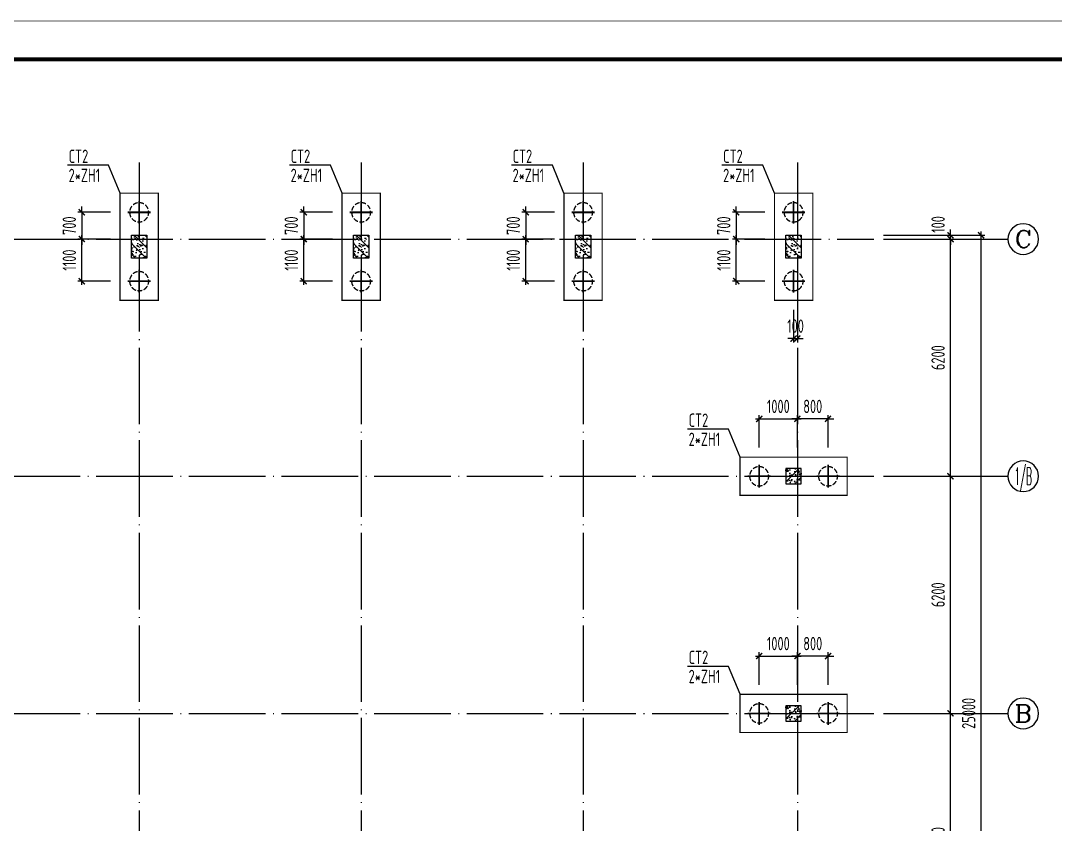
# Model space of a CAD drawing. Extents: x 287065 to 1473467, y 284802 to 344222.
# Drawn here: x 633351 to 660385, y 305812 to 326822 of the extents above; entities that cross this region are included whole.
import ezdxf
from ezdxf.enums import TextEntityAlignment as Align

# ---------------------------------------------------------------- set-up
doc = ezdxf.new("R2010")
doc.units = 0
doc.header["$LTSCALE"] = 1000
doc.linetypes.add('DASH', pattern=[0.35, 0.25, -0.1])
doc.linetypes.add('DOTE', pattern=[2.42, 2, -0.2, 0.02, -0.2])
doc.layers.get('0').update_dxf_attribs({"linetype": 'CONTINUOUS'})
doc.layers.get('DEFPOINTS').update_dxf_attribs({"linetype": 'CONTINUOUS'})
for name, color, linetype in [('AXIS', 8, 'DOTE'), ('AXIS_DIM', 3, 'CONTINUOUS'), ('AXIS_TEXT', 3, 'CONTINUOUS'), ('BASE', 7, 'CONTINUOUS'), ('COLU', 7, 'CONTINUOUS'), ('CT', 255, 'CONTINUOUS'), ('DIM', 3, 'CONTINUOUS'), ('DOTE', 8, 'DOTE'), ('FRAME', 3, 'CONTINUOUS'), ('TEXT', 7, 'CONTINUOUS'), ('TK', 211, 'CONTINUOUS'), ('ZJ', 1, 'CONTINUOUS'), ('柱涂实', 54, 'CONTINUOUS')]:
    doc.layers.add(name, color=color, linetype=linetype)
doc.styles.add('_TCH_AXIS', font='COMPLEX', dxfattribs={"bigfont": 'GBCBIG'})
doc.styles.add('COMPLEX', font='COMPLEX')
doc.styles.add('TSSD_Dimension', font='tssdeng.shx', dxfattribs={"width": 0.7, "bigfont": 'hztxt.shx'})
doc.styles.add('TSSD_Rein', font='tssdeng.shx', dxfattribs={"width": 0.7, "bigfont": 'hztxt.shx'})
doc.dimstyles.new('TSSD_100_100', dxfattribs={"dimtxt": 350, "dimasz": 150, "dimexe": 100, "dimexo": 250, "dimgap": 150, "dimtad": 1, "dimdec": 0, "dimzin": 0, "dimdsep": 46, "dimtxsty": 'TSSD_Dimension', "dimblk": 'ARCHTICK', "dimcen": 0, "dimdle": 100, "dimclrd": 3, "dimclre": 3, "dimclrt": 7, "dimadec": 0, "dimazin": 0, "dimtfac": 1, "dimtdec": 0, "dimtix": 1, "dimtmove": 2, "dimatfit": 3, "dimfxl": 100, "dimtolj": 1, "dimtzin": 0, "dimarcsym": 0})

# ---------------------------------------------------------------- blocks, each defined once
blk = doc.blocks.new('_ARCHTICK')
at = {"color": 0}
blk.add_lwpolyline([(-0.53, -0.53, 0.25, 0.25, 0), (0.53, 0.53, 0.5, 0.5, 0)], format="xyseb", dxfattribs=at)
blk = doc.blocks.new('*D45')
at = {"layer": 'DEFPOINTS', "color": 0}
for p in [(653647, 310212), (652647, 309212), (653647, 309212)]:
    blk.add_point(p, dxfattribs=at)
at = {"layer": 'DIM', "color": 3, "lineweight": -2}
for p, q in [((652547, 310212), (653747, 310212)), ((652647, 309462), (652647, 310312)), ((653647, 309462), (653647, 310312))]:
    blk.add_line(p, q, dxfattribs=at)
at = {"layer": 'DIM', "color": 3, "lineweight": -2, "xscale": 150, "yscale": 150, "zscale": 150, "rotation": 180}
blk.add_blockref('_ARCHTICK', (652647, 310212), dxfattribs=at)
at = {"layer": 'DIM', "color": 3, "lineweight": -2, "xscale": 150, "yscale": 150, "zscale": 150}
blk.add_blockref('_ARCHTICK', (653647, 310212), dxfattribs=at)
at = {"layer": 'DIM', "color": 7, "insert": (653147, 310537), "char_height": 350, "attachment_point": 5, "style": 'TSSD_Dimension'}
blk.add_mtext('\\A1;1000', dxfattribs=at)
blk = doc.blocks.new('A$C763315A6')
at = {"layer": 'CT', "const_width": 30}
blk.add_lwpolyline([(965, 2765), (-35, 2765), (-35, -35), (965, -35)], close=True, dxfattribs=at)
at = {"layer": 'DOTE', "ltscale": 0.1, "const_width": 45}
for points in [[(465, 2565), (465, 1965)], [(165, 2265), (765, 2265)], [(465, 765), (465, 165)], [(165, 465), (765, 465)]]:
    blk.add_lwpolyline(points, dxfattribs=at)
at = {"layer": 'ZJ', "linetype": 'DASH', "ltscale": 0.5}
for centre in [(465, 2265), (465, 465)]:
    blk.add_circle(centre, 250, dxfattribs=at)
blk = doc.blocks.new('*D46')
at = {"layer": 'DEFPOINTS', "color": 0}
for p in [(653647, 310212), (653647, 309212), (654447, 309212)]:
    blk.add_point(p, dxfattribs=at)
at = {"layer": 'DIM', "color": 3, "lineweight": -2}
for p, q in [((653647, 310212), (653497, 310212)), ((653647, 309462), (653647, 310312)), ((654447, 310212), (653647, 310212)), ((654447, 309462), (654447, 310312)), ((654447, 310212), (654597, 310212))]:
    blk.add_line(p, q, dxfattribs=at)
at = {"layer": 'DIM', "color": 3, "lineweight": -2, "xscale": 150, "yscale": 150, "zscale": 150}
blk.add_blockref('_ARCHTICK', (653647, 310212), dxfattribs=at)
at = {"layer": 'DIM', "color": 3, "lineweight": -2, "xscale": 150, "yscale": 150, "zscale": 150, "rotation": 180}
blk.add_blockref('_ARCHTICK', (654447, 310212), dxfattribs=at)
at = {"layer": 'DIM', "color": 7, "insert": (654047, 310537), "char_height": 350, "attachment_point": 5, "style": 'TSSD_Dimension'}
blk.add_mtext('\\A1;800', dxfattribs=at)
blk = doc.blocks.new('*D47')
at = {"layer": 'DEFPOINTS', "color": 0}
for p in [(653647, 316412), (652647, 315412), (653647, 315412)]:
    blk.add_point(p, dxfattribs=at)
at = {"layer": 'DIM', "color": 3, "lineweight": -2}
for p, q in [((652547, 316412), (653747, 316412)), ((652647, 315662), (652647, 316512)), ((653647, 315662), (653647, 316512))]:
    blk.add_line(p, q, dxfattribs=at)
at = {"layer": 'DIM', "color": 3, "lineweight": -2, "xscale": 150, "yscale": 150, "zscale": 150, "rotation": 180}
blk.add_blockref('_ARCHTICK', (652647, 316412), dxfattribs=at)
at = {"layer": 'DIM', "color": 3, "lineweight": -2, "xscale": 150, "yscale": 150, "zscale": 150}
blk.add_blockref('_ARCHTICK', (653647, 316412), dxfattribs=at)
at = {"layer": 'DIM', "color": 7, "insert": (653147, 316737), "char_height": 350, "attachment_point": 5, "style": 'TSSD_Dimension'}
blk.add_mtext('\\A1;1000', dxfattribs=at)
blk = doc.blocks.new('*D48')
at = {"layer": 'DEFPOINTS', "color": 0}
for p in [(653647, 316412), (653647, 315412), (654447, 315412)]:
    blk.add_point(p, dxfattribs=at)
at = {"layer": 'DIM', "color": 3, "lineweight": -2}
for p, q in [((653647, 316412), (653497, 316412)), ((653647, 315662), (653647, 316512)), ((654447, 316412), (653647, 316412)), ((654447, 315662), (654447, 316512)), ((654447, 316412), (654597, 316412))]:
    blk.add_line(p, q, dxfattribs=at)
at = {"layer": 'DIM', "color": 3, "lineweight": -2, "xscale": 150, "yscale": 150, "zscale": 150}
blk.add_blockref('_ARCHTICK', (653647, 316412), dxfattribs=at)
at = {"layer": 'DIM', "color": 3, "lineweight": -2, "xscale": 150, "yscale": 150, "zscale": 150, "rotation": 180}
blk.add_blockref('_ARCHTICK', (654447, 316412), dxfattribs=at)
at = {"layer": 'DIM', "color": 7, "insert": (654047, 316737), "char_height": 350, "attachment_point": 5, "style": 'TSSD_Dimension'}
blk.add_mtext('\\A1;800', dxfattribs=at)
blk = doc.blocks.new('TK-A2+(1041X420)')
at = {"layer": 'FRAME'}
for points in [[(529133, 349852, 20, 20, 0), (529133, 307852, 20, 20, 0), (633223, 307852, 20, 20, 0), (633223, 349852, 20, 20, 0)], [(531633, 348852, 100, 100, 0), (531633, 308852, 100, 100, 0), (632223, 308852, 100, 100, 0), (632223, 348852, 100, 100, 0)]]:
    blk.add_lwpolyline(points, format="xyseb", close=True, dxfattribs=at)
blk = doc.blocks.new('*D86')
at = {"layer": 'DEFPOINTS', "color": 0}
for p in [(646547, 321112), (647547, 321112), (647547, 320012)]:
    blk.add_point(p, dxfattribs=at)
at = {"layer": 'DIM', "color": 3, "lineweight": -2}
for p, q in [((646547, 319912), (646547, 321212)), ((647297, 321112), (646447, 321112)), ((647297, 320012), (646447, 320012))]:
    blk.add_line(p, q, dxfattribs=at)
at = {"layer": 'DIM', "color": 3, "lineweight": -2, "xscale": 150, "yscale": 150, "zscale": 150}
for p, rotation in [((646547, 321112), 90), ((646547, 320012), 270)]:
    blk.add_blockref('_ARCHTICK', p, dxfattribs=dict(at, rotation=rotation))
at = {"layer": 'DIM', "color": 7, "insert": (646222, 320562), "char_height": 350, "attachment_point": 5, "rotation": 90, "style": 'TSSD_Dimension'}
blk.add_mtext('\\A1;1100', dxfattribs=at)
blk = doc.blocks.new('*D87')
at = {"layer": 'DEFPOINTS', "color": 0}
for p in [(647547, 321812), (646547, 321112), (647547, 321112)]:
    blk.add_point(p, dxfattribs=at)
at = {"layer": 'DIM', "color": 3, "lineweight": -2}
for p, q in [((647297, 321812), (646447, 321812)), ((646547, 321812), (646547, 321962)), ((646547, 321812), (646547, 321112)), ((647297, 321112), (646447, 321112)), ((646547, 321112), (646547, 320962))]:
    blk.add_line(p, q, dxfattribs=at)
at = {"layer": 'DIM', "color": 3, "lineweight": -2, "xscale": 150, "yscale": 150, "zscale": 150}
for p, rotation in [((646547, 321812), 270), ((646547, 321112), 90)]:
    blk.add_blockref('_ARCHTICK', p, dxfattribs=dict(at, rotation=rotation))
at = {"layer": 'DIM', "color": 7, "insert": (646222, 321462), "char_height": 350, "attachment_point": 5, "rotation": 90, "style": 'TSSD_Dimension'}
blk.add_mtext('\\A1;700', dxfattribs=at)
blk = doc.blocks.new('*D90')
at = {"layer": 'DEFPOINTS', "color": 0}
for p in [(652047, 321112), (653047, 321112), (653047, 320012)]:
    blk.add_point(p, dxfattribs=at)
at = {"layer": 'DIM', "color": 3, "lineweight": -2}
for p, q in [((652047, 319912), (652047, 321212)), ((652797, 321112), (651947, 321112)), ((652797, 320012), (651947, 320012))]:
    blk.add_line(p, q, dxfattribs=at)
at = {"layer": 'DIM', "color": 3, "lineweight": -2, "xscale": 150, "yscale": 150, "zscale": 150}
for p, rotation in [((652047, 321112), 90), ((652047, 320012), 270)]:
    blk.add_blockref('_ARCHTICK', p, dxfattribs=dict(at, rotation=rotation))
at = {"layer": 'DIM', "color": 7, "insert": (651722, 320562), "char_height": 350, "attachment_point": 5, "rotation": 90, "style": 'TSSD_Dimension'}
blk.add_mtext('\\A1;1100', dxfattribs=at)
blk = doc.blocks.new('*D91')
at = {"layer": 'DEFPOINTS', "color": 0}
for p in [(653047, 321812), (652047, 321112), (653047, 321112)]:
    blk.add_point(p, dxfattribs=at)
at = {"layer": 'DIM', "color": 3, "lineweight": -2}
for p, q in [((652797, 321812), (651947, 321812)), ((652047, 321812), (652047, 321962)), ((652047, 321812), (652047, 321112)), ((652797, 321112), (651947, 321112)), ((652047, 321112), (652047, 320962))]:
    blk.add_line(p, q, dxfattribs=at)
at = {"layer": 'DIM', "color": 3, "lineweight": -2, "xscale": 150, "yscale": 150, "zscale": 150}
for p, rotation in [((652047, 321812), 270), ((652047, 321112), 90)]:
    blk.add_blockref('_ARCHTICK', p, dxfattribs=dict(at, rotation=rotation))
at = {"layer": 'DIM', "color": 7, "insert": (651722, 321462), "char_height": 350, "attachment_point": 5, "rotation": 90, "style": 'TSSD_Dimension'}
blk.add_mtext('\\A1;700', dxfattribs=at)
blk = doc.blocks.new('*D95')
at = {"layer": 'DEFPOINTS', "color": 0}
for p in [(640747, 321112), (641747, 321112), (641747, 320012)]:
    blk.add_point(p, dxfattribs=at)
at = {"layer": 'DIM', "color": 3, "lineweight": -2}
for p, q in [((640747, 319912), (640747, 321212)), ((641497, 321112), (640647, 321112)), ((641497, 320012), (640647, 320012))]:
    blk.add_line(p, q, dxfattribs=at)
at = {"layer": 'DIM', "color": 3, "lineweight": -2, "xscale": 150, "yscale": 150, "zscale": 150}
for p, rotation in [((640747, 321112), 90), ((640747, 320012), 270)]:
    blk.add_blockref('_ARCHTICK', p, dxfattribs=dict(at, rotation=rotation))
at = {"layer": 'DIM', "color": 7, "insert": (640422, 320562), "char_height": 350, "attachment_point": 5, "rotation": 90, "style": 'TSSD_Dimension'}
blk.add_mtext('\\A1;1100', dxfattribs=at)
blk = doc.blocks.new('*D96')
at = {"layer": 'DEFPOINTS', "color": 0}
for p in [(641747, 321812), (640747, 321112), (641747, 321112)]:
    blk.add_point(p, dxfattribs=at)
at = {"layer": 'DIM', "color": 3, "lineweight": -2}
for p, q in [((641497, 321812), (640647, 321812)), ((640747, 321812), (640747, 321962)), ((640747, 321812), (640747, 321112)), ((641497, 321112), (640647, 321112)), ((640747, 321112), (640747, 320962))]:
    blk.add_line(p, q, dxfattribs=at)
at = {"layer": 'DIM', "color": 3, "lineweight": -2, "xscale": 150, "yscale": 150, "zscale": 150}
for p, rotation in [((640747, 321812), 270), ((640747, 321112), 90)]:
    blk.add_blockref('_ARCHTICK', p, dxfattribs=dict(at, rotation=rotation))
at = {"layer": 'DIM', "color": 7, "insert": (640422, 321462), "char_height": 350, "attachment_point": 5, "rotation": 90, "style": 'TSSD_Dimension'}
blk.add_mtext('\\A1;700', dxfattribs=at)
blk = doc.blocks.new('*D99')
at = {"layer": 'DEFPOINTS', "color": 0}
for p in [(634947, 321112), (635947, 321112), (635947, 320012)]:
    blk.add_point(p, dxfattribs=at)
at = {"layer": 'DIM', "color": 3, "lineweight": -2}
for p, q in [((634947, 319912), (634947, 321212)), ((635697, 321112), (634847, 321112)), ((635697, 320012), (634847, 320012))]:
    blk.add_line(p, q, dxfattribs=at)
at = {"layer": 'DIM', "color": 3, "lineweight": -2, "xscale": 150, "yscale": 150, "zscale": 150}
for p, rotation in [((634947, 321112), 90), ((634947, 320012), 270)]:
    blk.add_blockref('_ARCHTICK', p, dxfattribs=dict(at, rotation=rotation))
at = {"layer": 'DIM', "color": 7, "insert": (634622, 320562), "char_height": 350, "attachment_point": 5, "rotation": 90, "style": 'TSSD_Dimension'}
blk.add_mtext('\\A1;1100', dxfattribs=at)
blk = doc.blocks.new('*D100')
at = {"layer": 'DEFPOINTS', "color": 0}
for p in [(635947, 321812), (634947, 321112), (635947, 321112)]:
    blk.add_point(p, dxfattribs=at)
at = {"layer": 'DIM', "color": 3, "lineweight": -2}
for p, q in [((635697, 321812), (634847, 321812)), ((634947, 321812), (634947, 321962)), ((634947, 321812), (634947, 321112)), ((635697, 321112), (634847, 321112)), ((634947, 321112), (634947, 320962))]:
    blk.add_line(p, q, dxfattribs=at)
at = {"layer": 'DIM', "color": 3, "lineweight": -2, "xscale": 150, "yscale": 150, "zscale": 150}
for p, rotation in [((634947, 321812), 270), ((634947, 321112), 90)]:
    blk.add_blockref('_ARCHTICK', p, dxfattribs=dict(at, rotation=rotation))
at = {"layer": 'DIM', "color": 7, "insert": (634622, 321462), "char_height": 350, "attachment_point": 5, "rotation": 90, "style": 'TSSD_Dimension'}
blk.add_mtext('\\A1;700', dxfattribs=at)
blk = doc.blocks.new('*D125')
at = {"layer": 'DEFPOINTS', "color": 0}
for p in [(653547, 319512), (653647, 319512), (653647, 318512)]:
    blk.add_point(p, dxfattribs=at)
at = {"layer": 'DIM', "color": 3, "lineweight": -2}
for p, q in [((653547, 319262), (653547, 318412)), ((653647, 319262), (653647, 318412)), ((653547, 318512), (653397, 318512)), ((653547, 318512), (653647, 318512)), ((653647, 318512), (653797, 318512))]:
    blk.add_line(p, q, dxfattribs=at)
at = {"layer": 'DIM', "color": 3, "lineweight": -2, "xscale": 150, "yscale": 150, "zscale": 150}
blk.add_blockref('_ARCHTICK', (653547, 318512), dxfattribs=at)
at = {"layer": 'DIM', "color": 3, "lineweight": -2, "xscale": 150, "yscale": 150, "zscale": 150, "rotation": 180}
blk.add_blockref('_ARCHTICK', (653647, 318512), dxfattribs=at)
at = {"layer": 'DIM', "color": 7, "insert": (653597, 318837), "char_height": 350, "attachment_point": 5, "style": 'TSSD_Dimension'}
blk.add_mtext('\\A1;100', dxfattribs=at)
blk = doc.blocks.new('*D128')
at = {"layer": 'AXIS_DIM', "color": 3, "lineweight": -2}
for p, q in [((657647, 302012), (657647, 308812)), ((655897, 308712), (657747, 308712)), ((655897, 302112), (657747, 302112))]:
    blk.add_line(p, q, dxfattribs=at)
at = {"layer": 'DEFPOINTS', "color": 0}
for p in [(655647, 308712), (657647, 308712), (655647, 302112)]:
    blk.add_point(p, dxfattribs=at)
at = {"layer": 'AXIS_DIM', "color": 3, "lineweight": -2, "xscale": 150, "yscale": 150, "zscale": 150}
for p, rotation in [((657647, 308712), 90), ((657647, 302112), 270)]:
    blk.add_blockref('_ARCHTICK', p, dxfattribs=dict(at, rotation=rotation))
at = {"layer": 'AXIS_DIM', "color": 7, "insert": (657322, 305412), "char_height": 350, "attachment_point": 5, "rotation": 90, "style": 'TSSD_Dimension'}
blk.add_mtext('\\A1;6600', dxfattribs=at)
blk = doc.blocks.new('*D129')
at = {"layer": 'AXIS_DIM', "color": 3, "lineweight": -2}
for p, q in [((657647, 308612), (657647, 315012)), ((655897, 314912), (657747, 314912)), ((655897, 308712), (657747, 308712))]:
    blk.add_line(p, q, dxfattribs=at)
at = {"layer": 'DEFPOINTS', "color": 0}
for p in [(655647, 314912), (657647, 314912), (655647, 308712)]:
    blk.add_point(p, dxfattribs=at)
at = {"layer": 'AXIS_DIM', "color": 3, "lineweight": -2, "xscale": 150, "yscale": 150, "zscale": 150}
for p, rotation in [((657647, 314912), 90), ((657647, 308712), 270)]:
    blk.add_blockref('_ARCHTICK', p, dxfattribs=dict(at, rotation=rotation))
at = {"layer": 'AXIS_DIM', "color": 7, "insert": (657322, 311812), "char_height": 350, "attachment_point": 5, "rotation": 90, "style": 'TSSD_Dimension'}
blk.add_mtext('\\A1;6200', dxfattribs=at)
blk = doc.blocks.new('*D130')
at = {"layer": 'AXIS_DIM', "color": 3, "lineweight": -2}
for p, q in [((657647, 314812), (657647, 321212)), ((655897, 321112), (657747, 321112)), ((655897, 314912), (657747, 314912))]:
    blk.add_line(p, q, dxfattribs=at)
at = {"layer": 'DEFPOINTS', "color": 0}
for p in [(655647, 321112), (657647, 321112), (655647, 314912)]:
    blk.add_point(p, dxfattribs=at)
at = {"layer": 'AXIS_DIM', "color": 3, "lineweight": -2, "xscale": 150, "yscale": 150, "zscale": 150}
for p, rotation in [((657647, 321112), 90), ((657647, 314912), 270)]:
    blk.add_blockref('_ARCHTICK', p, dxfattribs=dict(at, rotation=rotation))
at = {"layer": 'AXIS_DIM', "color": 7, "insert": (657322, 318012), "char_height": 350, "attachment_point": 5, "rotation": 90, "style": 'TSSD_Dimension'}
blk.add_mtext('\\A1;6200', dxfattribs=at)
blk = doc.blocks.new('*D131')
at = {"layer": 'AXIS_DIM', "color": 3, "lineweight": -2}
for p, q in [((655897, 321212), (657747, 321212)), ((657647, 321212), (657647, 321362)), ((657647, 321112), (657647, 321212)), ((655897, 321112), (657747, 321112)), ((657647, 321112), (657647, 320962))]:
    blk.add_line(p, q, dxfattribs=at)
at = {"layer": 'DEFPOINTS', "color": 0}
for p in [(655647, 321212), (657647, 321212), (655647, 321112)]:
    blk.add_point(p, dxfattribs=at)
at = {"layer": 'AXIS_DIM', "color": 3, "lineweight": -2, "xscale": 150, "yscale": 150, "zscale": 150}
for p, rotation in [((657647, 321212), 270), ((657647, 321112), 90)]:
    blk.add_blockref('_ARCHTICK', p, dxfattribs=dict(at, rotation=rotation))
at = {"layer": 'AXIS_DIM', "color": 7, "insert": (657322, 321494), "char_height": 350, "attachment_point": 5, "rotation": 90, "style": 'TSSD_Dimension'}
blk.add_mtext('\\A1;100', dxfattribs=at)
blk = doc.blocks.new('*D132')
at = {"layer": 'AXIS_DIM', "color": 3, "lineweight": -2}
for p, q in [((655897, 321212), (658547, 321212)), ((658447, 296112), (658447, 321312)), ((655897, 296212), (658547, 296212))]:
    blk.add_line(p, q, dxfattribs=at)
at = {"layer": 'DEFPOINTS', "color": 0}
for p in [(655647, 321212), (658447, 321212), (655647, 296212)]:
    blk.add_point(p, dxfattribs=at)
at = {"layer": 'AXIS_DIM', "color": 3, "lineweight": -2, "xscale": 150, "yscale": 150, "zscale": 150}
for p, rotation in [((658447, 321212), 90), ((658447, 296212), 270)]:
    blk.add_blockref('_ARCHTICK', p, dxfattribs=dict(at, rotation=rotation))
at = {"layer": 'AXIS_DIM', "color": 7, "insert": (658122, 308712), "char_height": 350, "attachment_point": 5, "rotation": 90, "style": 'TSSD_Dimension'}
blk.add_mtext('\\A1;25000', dxfattribs=at)
blk = doc.blocks.new('_AXISO')
blk.add_circle((0, 0), 0.5)
at = {"layer": 'AXIS_TEXT', "style": 'COMPLEX', "width": 1.041667}
blk.add_attdef('A', text='', height=0.56, dxfattribs=at).set_placement((-0.25, -0.28), (0.25, -0.28), align=Align.FIT)

msp = doc.modelspace()

# ---------------------------------------------------------------- hatches: boundary and pattern name
at = {"layer": '柱涂实'}
h = msp.add_hatch(dxfattribs=at)
h.set_pattern_fill('ARMORED', color=8, scale=40, style=0)
h.set_pattern_definition([(310, (42624.25, 580299.93), (286.90407, 25.10085), [30, -330]), (5, (42624.25, 580299.93), (-55.50053, -300.87685), [24, -264]), (259.5486, (42648.16, 580302.02), (231.40375, -275.77582), [25.49608, -280.45684]), (313.8158, (42624.25, 580219.93), (426.89642, 66.2076), [45, -495]), (263.3644, (42659.82, 580225.45), (373.86508, -389.64715), [38.24412, -420.6852]), (8.8158, (42624.25, 580219.93), (373.86478, -389.64744), [36, -396]), (339, (42664.25, 580239.93), (238.76282, 161.04756), [30, -330]), (34, (42664.25, 580239.93), (97.32613, -290.06002), [24, -264]), (288.5486, (42684.14, 580253.35), (336.08905, -129.0122), [25.49608, -280.45684]), (322.5, (42624.25, 580299.93), (4.863942, -133.157542), [0, -260.8, 0, -268, 0, -265]), (352.5, (42624.25, 580299.93), (105.227815, -157.764685), [0, -152.8, 0, -254.8, 0, -101]), (32.5, (42535.05, 580299.93), (213.528974, 9.021949), [0, -100, 0, -312, 0, -414]), (42.5, (42495.05, 580299.93), (233.27447, -40.041993), [0, -130, 0, -207.2, 0, -294]), (315, (42624.25, 580299.93), (-141.421356, -141.421356), [])])
h.paths.add_polyline_path([(636646.971, 321211.708), (636646.971, 320611.708), (636246.971, 320611.708), (636246.971, 321211.708)])
h = msp.add_hatch(dxfattribs=at)
h.set_pattern_fill('ARMORED', color=8, scale=40, style=0)
h.set_pattern_definition([(310, (48424.25, 580299.93), (286.90407, 25.10085), [30, -330]), (5, (48424.25, 580299.93), (-55.50053, -300.87685), [24, -264]), (259.5486, (48448.16, 580302.02), (231.40375, -275.77582), [25.49608, -280.45684]), (313.8158, (48424.25, 580219.93), (426.89642, 66.2076), [45, -495]), (263.3644, (48459.82, 580225.45), (373.86508, -389.64715), [38.24412, -420.6852]), (8.8158, (48424.25, 580219.93), (373.86478, -389.64744), [36, -396]), (339, (48464.25, 580239.93), (238.76282, 161.04756), [30, -330]), (34, (48464.25, 580239.93), (97.32613, -290.06002), [24, -264]), (288.5486, (48484.14, 580253.35), (336.08905, -129.0122), [25.49608, -280.45684]), (322.5, (48424.25, 580299.93), (4.863942, -133.157542), [0, -260.8, 0, -268, 0, -265]), (352.5, (48424.25, 580299.93), (105.227815, -157.764685), [0, -152.8, 0, -254.8, 0, -101]), (32.5, (48335.05, 580299.93), (213.528974, 9.021949), [0, -100, 0, -312, 0, -414]), (42.5, (48295.05, 580299.93), (233.27447, -40.041993), [0, -130, 0, -207.2, 0, -294]), (315, (48424.25, 580299.93), (-141.421356, -141.421356), [])])
h.paths.add_polyline_path([(642446.971, 321211.708), (642446.971, 320611.708), (642046.971, 320611.708), (642046.971, 321211.708)])
h = msp.add_hatch(dxfattribs=at)
h.set_pattern_fill('ARMORED', color=8, scale=40, style=0)
h.set_pattern_definition([(310, (54224.25, 580299.93), (286.90407, 25.10085), [30, -330]), (5, (54224.25, 580299.93), (-55.50053, -300.87685), [24, -264]), (259.5486, (54248.16, 580302.02), (231.40375, -275.77582), [25.49608, -280.45684]), (313.8158, (54224.25, 580219.93), (426.89642, 66.2076), [45, -495]), (263.3644, (54259.82, 580225.45), (373.86508, -389.64715), [38.24412, -420.6852]), (8.8158, (54224.25, 580219.93), (373.86478, -389.64744), [36, -396]), (339, (54264.25, 580239.93), (238.76282, 161.04756), [30, -330]), (34, (54264.25, 580239.93), (97.32613, -290.06002), [24, -264]), (288.5486, (54284.14, 580253.35), (336.08905, -129.0122), [25.49608, -280.45684]), (322.5, (54224.25, 580299.93), (4.863942, -133.157542), [0, -260.8, 0, -268, 0, -265]), (352.5, (54224.25, 580299.93), (105.227815, -157.764685), [0, -152.8, 0, -254.8, 0, -101]), (32.5, (54135.05, 580299.93), (213.528974, 9.021949), [0, -100, 0, -312, 0, -414]), (42.5, (54095.05, 580299.93), (233.27447, -40.041993), [0, -130, 0, -207.2, 0, -294]), (315, (54224.25, 580299.93), (-141.421356, -141.421356), [])])
h.paths.add_polyline_path([(648246.971, 321211.708), (648246.971, 320611.708), (647846.971, 320611.708), (647846.971, 321211.708)])
h = msp.add_hatch(dxfattribs=at)
h.set_pattern_fill('ARMORED', color=8, scale=40, style=0)
h.set_pattern_definition([(310, (59724.25, 580299.93), (286.90407, 25.10085), [30, -330]), (5, (59724.25, 580299.93), (-55.50053, -300.87685), [24, -264]), (259.5486, (59748.16, 580302.02), (231.40375, -275.77582), [25.49608, -280.45684]), (313.8158, (59724.25, 580219.93), (426.89642, 66.2076), [45, -495]), (263.3644, (59759.82, 580225.45), (373.86508, -389.64715), [38.24412, -420.6852]), (8.8158, (59724.25, 580219.93), (373.86478, -389.64744), [36, -396]), (339, (59764.25, 580239.93), (238.76282, 161.04756), [30, -330]), (34, (59764.25, 580239.93), (97.32613, -290.06002), [24, -264]), (288.5486, (59784.14, 580253.35), (336.08905, -129.0122), [25.49608, -280.45684]), (322.5, (59724.25, 580299.93), (4.863942, -133.157542), [0, -260.8, 0, -268, 0, -265]), (352.5, (59724.25, 580299.93), (105.227815, -157.764685), [0, -152.8, 0, -254.8, 0, -101]), (32.5, (59635.05, 580299.93), (213.528974, 9.021949), [0, -100, 0, -312, 0, -414]), (42.5, (59595.05, 580299.93), (233.27447, -40.041993), [0, -130, 0, -207.2, 0, -294]), (315, (59724.25, 580299.93), (-141.421356, -141.421356), [])])
h.paths.add_polyline_path([(653746.971, 321211.708), (653746.971, 320611.708), (653346.971, 320611.708), (653346.971, 321211.708)])
h = msp.add_hatch(dxfattribs=at)
h.set_pattern_fill('ARMORED', color=8, scale=40, style=0)
h.set_pattern_definition([(50, (272335, 259872.5), (286.90407, -25.10085), [30, -330]), (355, (272335, 259872.5), (-55.50053, 300.87685), [24, -264]), (100.4514, (272358.9, 259870.4), (231.40375, 275.77582), [25.49608, -280.45684]), (46.1842, (272335, 259952.5), (426.89642, -66.2076), [45, -495]), (96.6356, (272370.57, 259947), (373.8651, 389.64715), [38.2441, -420.6852]), (351.1842, (272335, 259952.5), (373.8648, 389.64744), [36, -396]), (21, (272375, 259932.5), (238.76282, -161.04756), [30, -330]), (326, (272375, 259932.5), (97.32613, 290.06002), [24, -264]), (71.4514, (272394.9, 259919.08), (336.08905, 129.0122), [25.49608, -280.45684]), (37.5, (272335, 259872.5), (4.863942, 133.157542), [0, -260.8, 0, -268, 0, -265]), (7.5, (272335, 259872.5), (105.227815, 157.764685), [0, -152.8, 0, -254.8, 0, -101]), (327.5, (272245.8, 259872.5), (213.528974, -9.02195), [0, -100, 0, -312, 0, -414]), (317.5, (272205.8, 259872.5), (233.27447, 40.04199), [0, -130, 0, -207.2, 0, -294]), (45, (272335, 259872.5), (-141.42136, 141.42136), [])])
h.paths.add_polyline_path([(653746.971, 314711.708), (653746.971, 315111.708), (653346.971, 315111.708), (653346.971, 314711.708)])
h = msp.add_hatch(dxfattribs=at)
h.set_pattern_fill('ARMORED', color=8, scale=40, style=0)
h.set_pattern_definition([(50, (272335, 253672.5), (286.90407, -25.10085), [30, -330]), (355, (272335, 253672.5), (-55.50053, 300.87685), [24, -264]), (100.4514, (272358.9, 253670.4), (231.40375, 275.77582), [25.49608, -280.45684]), (46.1842, (272335, 253752.5), (426.89642, -66.2076), [45, -495]), (96.6356, (272370.57, 253747), (373.8651, 389.64715), [38.2441, -420.6852]), (351.1842, (272335, 253752.5), (373.8648, 389.64744), [36, -396]), (21, (272375, 253732.5), (238.76282, -161.04756), [30, -330]), (326, (272375, 253732.5), (97.32613, 290.06002), [24, -264]), (71.4514, (272394.9, 253719.08), (336.08905, 129.0122), [25.49608, -280.45684]), (37.5, (272335, 253672.5), (4.863942, 133.157542), [0, -260.8, 0, -268, 0, -265]), (7.5, (272335, 253672.5), (105.227815, 157.764685), [0, -152.8, 0, -254.8, 0, -101]), (327.5, (272245.8, 253672.5), (213.528974, -9.02195), [0, -100, 0, -312, 0, -414]), (317.5, (272205.8, 253672.5), (233.27447, 40.04199), [0, -130, 0, -207.2, 0, -294]), (45, (272335, 253672.5), (-141.42136, 141.42136), [])])
h.paths.add_polyline_path([(653746.971, 308511.708), (653746.971, 308911.708), (653346.971, 308911.708), (653346.971, 308511.708)])

# ---------------------------------------------------------------- linework, layer by layer
at = {"layer": 'AXIS'}
for p, q in [((636446.971, 323111.708), (636446.971, 294311.708)), ((642246.971, 323111.708), (642246.971, 294311.708)), ((648046.971, 323111.708), (648046.971, 292731.706)), ((653646.971, 323111.708), (653646.971, 294311.708)), ((589346.971, 321111.708), (655646.971, 321111.708)), ((589346.971, 314911.708), (655646.971, 314911.708)), ((589346.971, 308711.708), (655646.971, 308711.708))]:
    msp.add_line(p, q, dxfattribs=at)
at = {"layer": 'AXIS_TEXT'}
for p, q in [((655896.971, 321111.708), (659146.971, 321111.708)), ((655896.971, 314911.708), (659146.971, 314911.708)), ((655896.971, 308711.708), (659146.971, 308711.708))]:
    msp.add_line(p, q, dxfattribs=at)
at = {"layer": 'COLU', "color": 8, "ltscale": 0.01}
for points in [[(636646.971, 321211.708), (636646.971, 320611.708), (636246.971, 320611.708), (636246.971, 321211.708)], [(642446.971, 321211.708), (642446.971, 320611.708), (642046.971, 320611.708), (642046.971, 321211.708)], [(648246.971, 321211.708), (648246.971, 320611.708), (647846.971, 320611.708), (647846.971, 321211.708)], [(653746.971, 321211.708), (653746.971, 320611.708), (653346.971, 320611.708), (653346.971, 321211.708)], [(653746.971, 314711.708), (653746.971, 315111.708), (653346.971, 315111.708), (653346.971, 314711.708)], [(653746.971, 308511.708), (653746.971, 308911.708), (653346.971, 308911.708), (653346.971, 308511.708)]]:
    msp.add_lwpolyline(points, close=True, dxfattribs=at)
at = {"layer": 'TEXT'}
for points in [[(635946.971, 322311.708), (635645.265, 323041.65), (634572.485, 323041.65)], [(641746.971, 322311.708), (641445.265, 323041.65), (640372.485, 323041.65)], [(647546.971, 322311.708), (647245.265, 323041.65), (646172.485, 323041.65)], [(653046.971, 322311.708), (652745.265, 323041.65), (651672.485, 323041.65)], [(652146.971, 315411.708), (651845.265, 316141.65), (650772.485, 316141.65)], [(652146.971, 309211.708), (651845.265, 309941.65), (650772.485, 309941.65)]]:
    msp.add_lwpolyline(points, dxfattribs=at)

# ---------------------------------------------------------------- block references
at = {"layer": 'AXIS_TEXT'}
ref = msp.add_blockref('_AXISO', (659546.971, 321111.708), dxfattribs=dict(at, xscale=-800, yscale=800, zscale=800))
ref.add_attrib('A', 'C', dxfattribs={"height": 452.548, "style": '_TCH_AXIS', "width": 1.4}).set_placement((659320.697, 320885.434), (659773.245, 320885.434), align=Align.FIT)
ref = msp.add_blockref('_AXISO', (659546.971, 314911.708), dxfattribs=dict(at, xscale=-800, yscale=800, zscale=800))
ref.add_attrib('A', '1/B', dxfattribs={"height": 452.5483, "style": '_TCH_AXIS', "width": 0.388889}).set_placement((659320.697, 314685.434), (659773.245, 314685.434), align=Align.FIT)
ref = msp.add_blockref('_AXISO', (659546.971, 308711.708), dxfattribs=dict(at, xscale=-800, yscale=800, zscale=800))
ref.add_attrib('A', 'B', dxfattribs={"height": 452.548, "style": '_TCH_AXIS', "width": 1.235294}).set_placement((659320.697, 308485.434), (659773.245, 308485.434), align=Align.FIT)
at = {"layer": 'BASE', "xscale": -1}
for p, rotation in [((635981.969, 322276.707), 180), ((641781.969, 322276.707), 180), ((647581.969, 322276.707), 180), ((653081.969, 322276.707), 180), ((654911.97, 315376.71), 90), ((654911.97, 309176.71), 90)]:
    msp.add_blockref('A$C763315A6', p, dxfattribs=dict(at, rotation=rotation))
at = {"layer": 'TK'}
msp.add_blockref('TK-A2+(1041X420)', (52724.247, -23040.14), dxfattribs=at)

# ---------------------------------------------------------------- texts
at = {"layer": 'TEXT', "style": 'TSSD_Rein', "width": 0.7}
for s, p in [('CT2', (634604.76, 323101.65)), ('CT2', (640404.76, 323101.65)), ('CT2', (646204.76, 323101.65)), ('CT2', (651704.76, 323101.65)), ('2*ZH1', (634604.76, 322601.65)), ('2*ZH1', (640404.76, 322601.65)), ('2*ZH1', (646204.76, 322601.65)), ('2*ZH1', (651704.76, 322601.65)), ('CT2', (650804.76, 316201.65)), ('2*ZH1', (650804.76, 315701.65)), ('CT2', (650804.76, 310001.65)), ('2*ZH1', (650804.76, 309501.65))]:
    msp.add_text(s, height=350, dxfattribs=at).set_placement(p)

# ---------------------------------------------------------------- dimensions: what is measured, and where the dimension line sits
at = {"layer": 'AXIS_DIM'}
dim = msp.add_linear_dim(base=(657646.971, 321211.708), p1=(655646.971, 321111.708), p2=(655646.971, 321211.708), angle=90, dimstyle='TSSD_100_100', dxfattribs=at)
dim.commit()
dim.dimension.update_dxf_attribs({"geometry": '*D131', "text_midpoint": (657321.971, 321493.952), "dimtype": 129})
for p1, p2, distance, picture, middle in [((655646.971, 296211.708), (655646.971, 321211.708), -2800, '*D132', (658121.971, 308711.708)), ((655646.971, 314911.708), (655646.971, 321111.708), -2000, '*D130', (657321.971, 318011.708)), ((655646.971, 308711.708), (655646.971, 314911.708), -2000, '*D129', (657321.971, 311811.708)), ((655646.971, 302111.708), (655646.971, 308711.708), -2000, '*D128', (657321.971, 305411.708))]:
    dim = msp.add_aligned_dim(p1=p1, p2=p2, distance=distance, dimstyle='TSSD_100_100', dxfattribs=at)
    dim.commit()
    dim.dimension.update_dxf_attribs({"geometry": picture, "text_midpoint": middle})
at = {"layer": 'DIM'}
for base, p1, p2, angle, picture, middle in [((634946.971, 321111.708), (635946.971, 321811.708), (635946.971, 321111.708), 270, '*D100', (634621.971, 321461.708)), ((640746.971, 321111.708), (641746.971, 321811.708), (641746.971, 321111.708), 270, '*D96', (640421.971, 321461.708)), ((646546.971, 321111.708), (647546.971, 321811.708), (647546.971, 321111.708), 270, '*D87', (646221.971, 321461.708)), ((652046.971, 321111.708), (653046.971, 321811.708), (653046.971, 321111.708), 270, '*D91', (651721.971, 321461.708)), ((634946.971, 321111.708), (635946.971, 320011.708), (635946.971, 321111.708), 90, '*D99', (634621.971, 320561.708)), ((640746.971, 321111.708), (641746.971, 320011.708), (641746.971, 321111.708), 90, '*D95', (640421.971, 320561.708)), ((646546.971, 321111.708), (647546.971, 320011.708), (647546.971, 321111.708), 90, '*D86', (646221.971, 320561.708)), ((652046.971, 321111.708), (653046.971, 320011.708), (653046.971, 321111.708), 90, '*D90', (651721.971, 320561.708)), ((653646.971, 316411.708), (654446.971, 315411.708), (653646.971, 315411.708), 180, '*D48', (654046.971, 316736.708)), ((653646.971, 310211.708), (654446.971, 309211.708), (653646.971, 309211.708), 180, '*D46', (654046.971, 310536.708))]:
    dim = msp.add_linear_dim(base=base, p1=p1, p2=p2, angle=angle, dimstyle='TSSD_100_100', dxfattribs=at)
    dim.commit()
    dim.dimension.update_dxf_attribs({"geometry": picture, "text_midpoint": middle})
for base, p1, p2, picture, middle in [((653646.971, 318511.708), (653546.971, 319511.708), (653646.971, 319511.708), '*D125', (653596.971, 318836.708)), ((653646.971, 316411.708), (652646.971, 315411.708), (653646.971, 315411.708), '*D47', (653146.971, 316736.708)), ((653646.971, 310211.708), (652646.971, 309211.708), (653646.971, 309211.708), '*D45', (653146.971, 310536.708))]:
    dim = msp.add_linear_dim(base=base, p1=p1, p2=p2, dimstyle='TSSD_100_100', dxfattribs=at)
    dim.commit()
    dim.dimension.update_dxf_attribs({"geometry": picture, "text_midpoint": middle})

doc.saveas('drawing.dxf')
